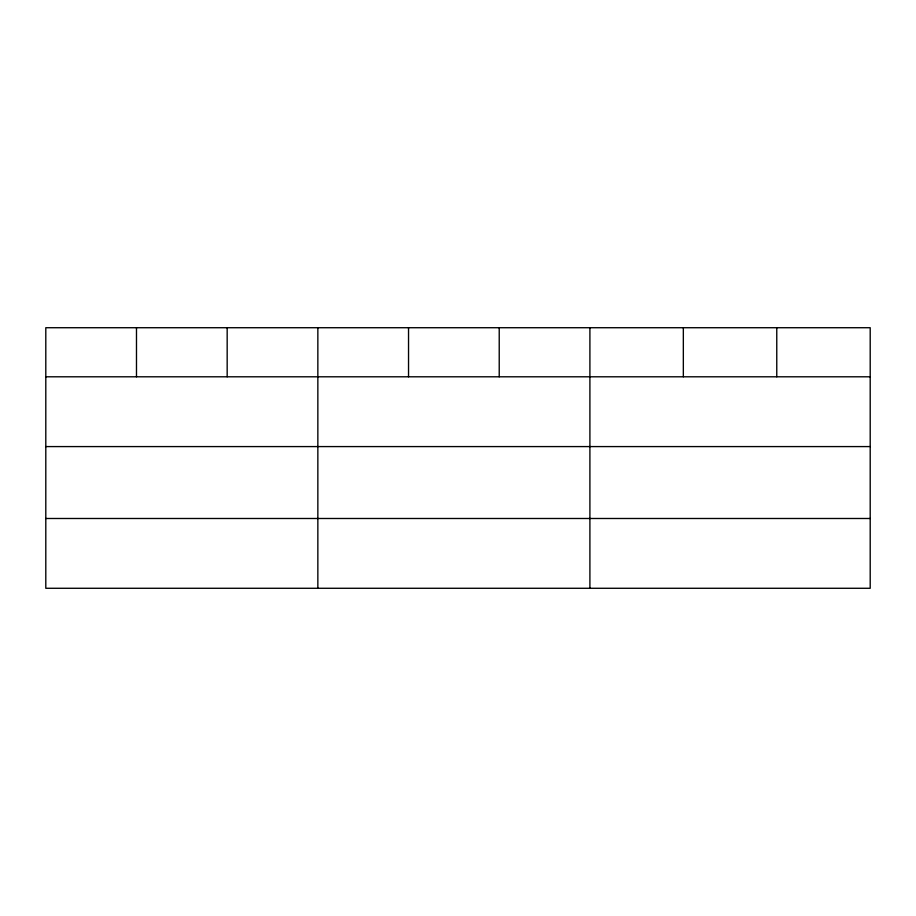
<?xml version="1.0" encoding="UTF-8"?>
<svg xmlns="http://www.w3.org/2000/svg" width="916" height="916" viewBox="0 0 916 916"><rect width="100%" height="100%" fill="white"/><g stroke="black" fill="none" stroke-linecap="round" stroke-linejoin="round"><path stroke-width="1.37" d="M870.2 446.584L870.2 327.722L45.8 327.722L45.8 588.278L870.2 588.278L870.2 446.584L45.8 446.584M45.8 376.797L870.2 376.797M45.8 518.49L870.2 518.49M776.768 327.722L776.768 376.797M683.336 327.722L683.336 376.797M589.904 327.722L589.904 588.278M499.22 327.722L499.22 376.797M408.536 327.722L408.536 376.797M317.852 327.722L317.852 588.278M227.168 327.722L227.168 376.797M136.484 327.722L136.484 376.797"/></g></svg>
